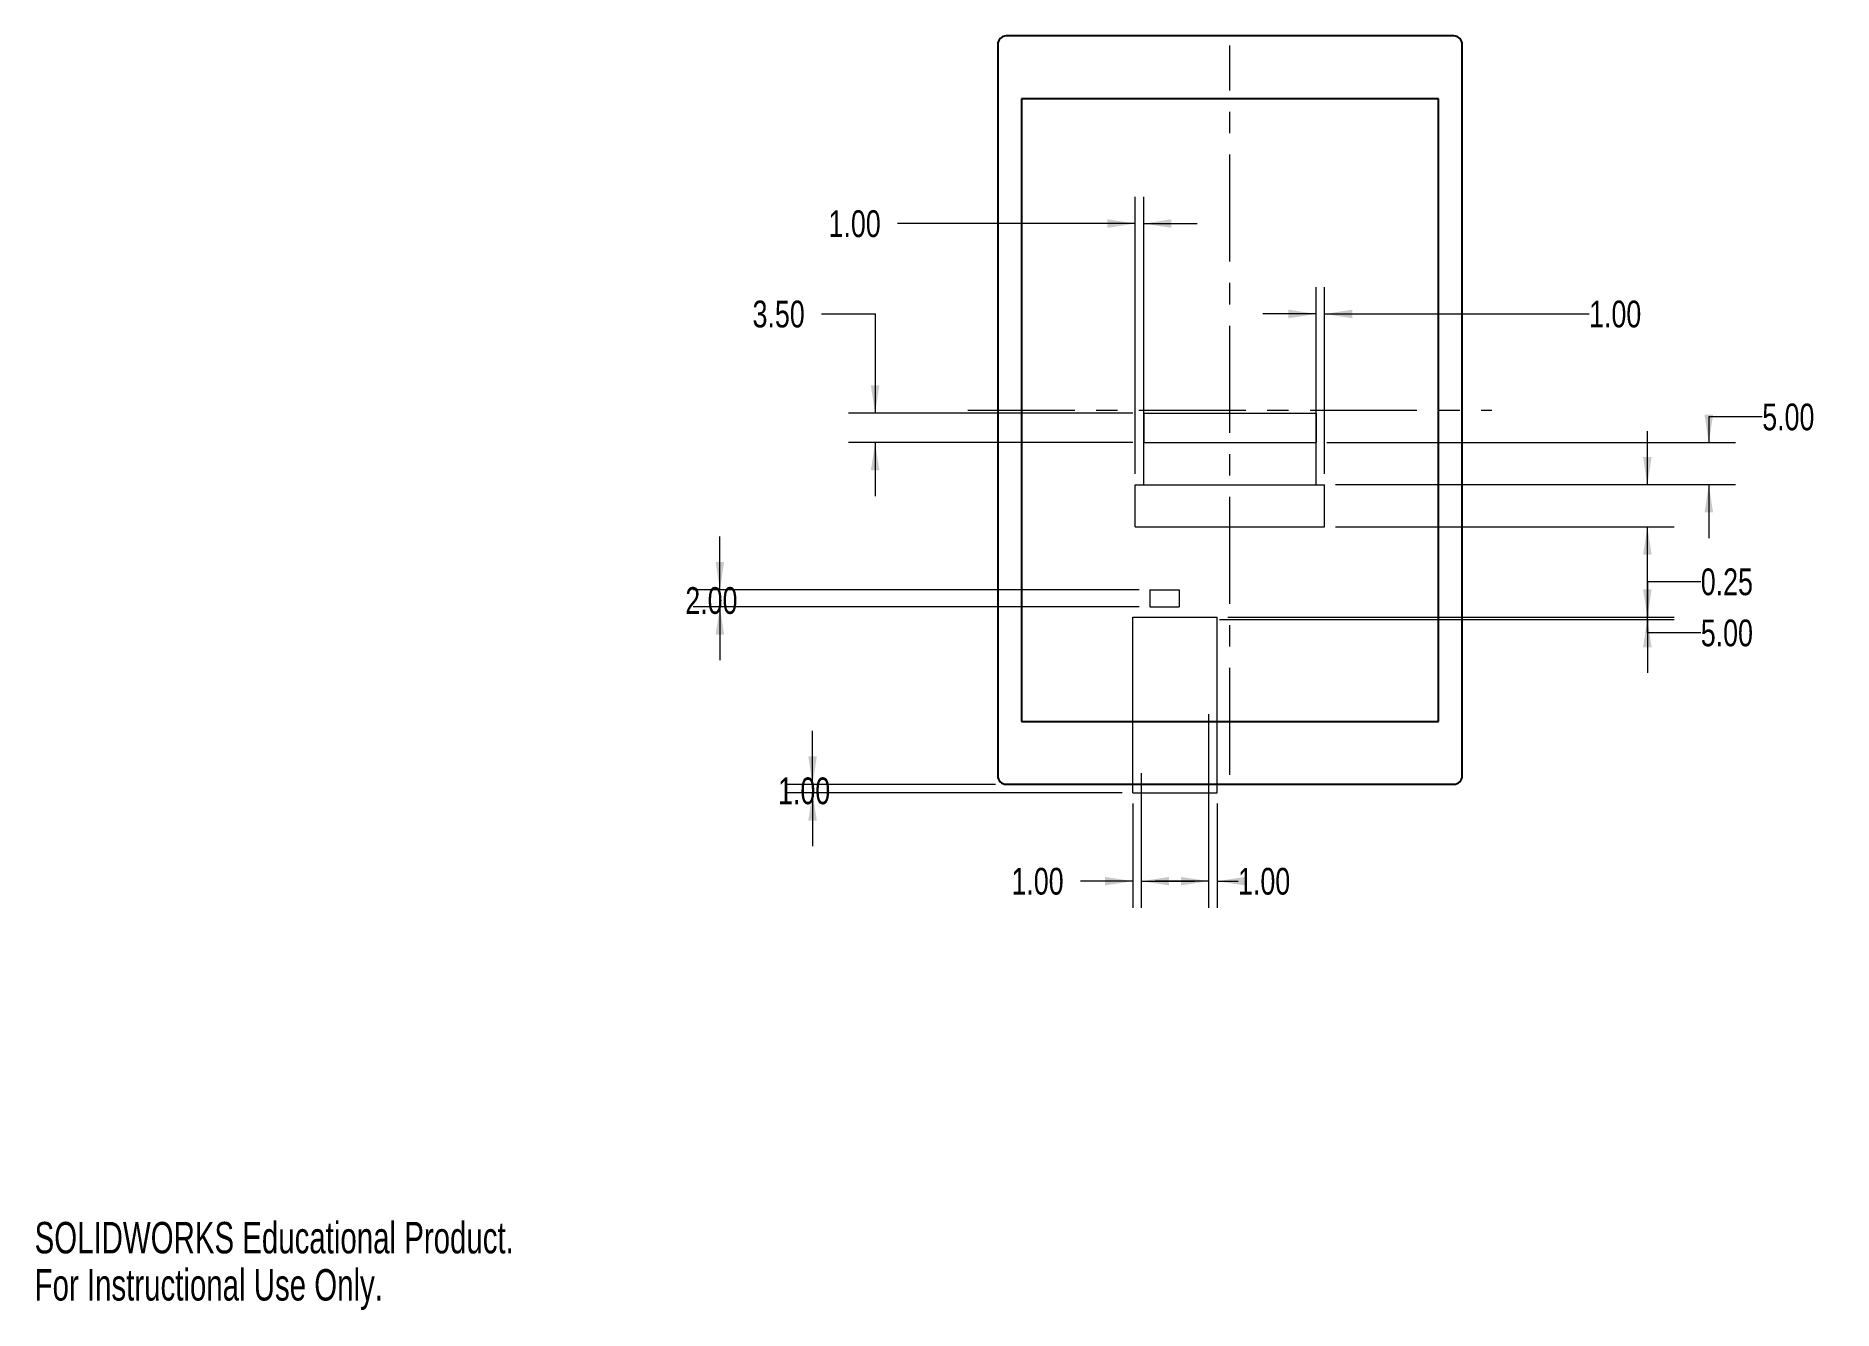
# Model space of a CAD drawing. Header units: millimetres. Extents: x 0 to 214, y 0 to 151.
import ezdxf

# ---------------------------------------------------------------- set-up
doc = ezdxf.new("R2010")
doc.units = ezdxf.units.MM
doc.linetypes.add('CENTERX2', pattern=[20.32, 12.7, -2.54, 2.54, -2.54])
doc.styles.add('SLDTEXTSTYLE0', font='TXT', dxfattribs={"width": 0.75})
doc.styles.add('SLDTEXTSTYLE1', font='TXT', dxfattribs={"width": 0.7})
doc.dimstyles.new('SLDDIMSTYLE0', dxfattribs={"dimtxt": 3.175, "dimasz": 3.302, "dimexe": 0, "dimexo": 0.0625, "dimgap": 0.79375, "dimtad": 0, "dimtih": 1, "dimtoh": 1, "dimrnd": 1e-09, "dimzin": 4, "dimdsep": 46, "dimtxsty": 'SLDTEXTSTYLE0', "dimsah": 1, "dimcen": 0.09, "dimadec": 0, "dimazin": 1, "dimtfac": 1, "dimtmove": 0, "dimatfit": 0, "dimfxl": 1, "dimfrac": 2, "dimtolj": 1, "dimtzin": 12, "dimarcsym": 0})
doc.dimstyles.new('SLDDIMSTYLE1', dxfattribs={"dimtxt": 3.175, "dimasz": 3.302, "dimexe": 0, "dimexo": 0.0625, "dimgap": 0.79375, "dimtad": 0, "dimtih": 1, "dimtoh": 1, "dimrnd": 1e-09, "dimdsep": 46, "dimtxsty": 'SLDTEXTSTYLE0', "dimsah": 1, "dimcen": 0.09, "dimadec": 0, "dimazin": 2, "dimtfac": 1, "dimtmove": 0, "dimatfit": 0, "dimfxl": 1, "dimfrac": 2, "dimtolj": 1, "dimtzin": 12, "dimarcsym": 0})

# ---------------------------------------------------------------- blocks, each defined once
blk = doc.blocks.new('_D')
at = {"color": 7, "linetype": 'Continuous', "lineweight": 0}
for p, q in [((93.51, 118.24), (99.86, 118.24)), ((99.86, 118.24), (99.86, 106.47)), ((130.5, 106.47), (96.68, 106.47)), ((130.5, 102.97), (96.68, 102.97)), ((99.86, 102.97), (99.86, 96.62))]:
    blk.add_line(p, q, dxfattribs=at)
at = {"color": 7, "linetype": 'Continuous', "lineweight": 18}
for points in [[(99.86, 106.47), (100.37, 109.77), (99.35, 109.77)], [(99.86, 102.97), (99.35, 99.67), (100.37, 99.67)]]:
    blk.add_solid(points, dxfattribs=at)
at = {"color": 7, "linetype": 'Continuous', "lineweight": 18, "insert": (85.3, 119.82), "char_height": 3.175, "attachment_point": 1, "style": 'SLDTEXTSTYLE0'}
blk.add_mtext('3.50', dxfattribs=at)
blk = doc.blocks.new('_D_1')
at = {"color": 7, "linetype": 'Continuous', "lineweight": 0}
for p, q in [((81.42, 85.47), (81.42, 91.82)), ((131.22, 85.47), (78.24, 85.47)), ((131.22, 83.47), (78.24, 83.47)), ((81.42, 83.47), (81.42, 77.12))]:
    blk.add_line(p, q, dxfattribs=at)
at = {"color": 7, "linetype": 'Continuous', "lineweight": 18}
for points in [[(81.42, 85.47), (81.92, 88.77), (80.91, 88.77)], [(81.42, 83.47), (80.91, 80.16), (81.92, 80.16)]]:
    blk.add_solid(points, dxfattribs=at)
at = {"color": 7, "linetype": 'Continuous', "lineweight": 18, "insert": (77.31, 85.8), "char_height": 3.175, "attachment_point": 1, "style": 'SLDTEXTSTYLE0'}
blk.add_mtext('2.00', dxfattribs=at)
blk = doc.blocks.new('_D_2')
at = {"color": 7, "linetype": 'Continuous', "lineweight": 0}
for p, q in [((131.49, 63.71), (131.49, 47.71)), ((130.49, 60.11), (130.49, 47.71)), ((130.49, 50.88), (124.27, 50.88)), ((131.49, 50.88), (137.84, 50.88))]:
    blk.add_line(p, q, dxfattribs=at)
at = {"color": 7, "linetype": 'Continuous', "lineweight": 18}
for points in [[(130.49, 50.88), (127.19, 51.39), (127.19, 50.38)], [(131.49, 50.88), (134.79, 50.38), (134.79, 51.39)]]:
    blk.add_solid(points, dxfattribs=at)
at = {"color": 7, "linetype": 'Continuous', "lineweight": 18, "insert": (116.06, 52.46), "char_height": 3.175, "attachment_point": 1, "style": 'SLDTEXTSTYLE0'}
blk.add_mtext('1.00', dxfattribs=at)
blk = doc.blocks.new('_D_3')
at = {"color": 7, "linetype": 'Continuous', "lineweight": 0}
for p, q in [((139.49, 70.7), (139.49, 47.71)), ((140.49, 60.11), (140.49, 47.71)), ((139.49, 50.88), (133.14, 50.88)), ((140.49, 50.88), (142.98, 50.88))]:
    blk.add_line(p, q, dxfattribs=at)
at = {"color": 7, "linetype": 'Continuous', "lineweight": 18}
for points in [[(139.49, 50.88), (136.19, 51.39), (136.19, 50.38)], [(140.49, 50.88), (143.79, 50.38), (143.79, 51.39)]]:
    blk.add_solid(points, dxfattribs=at)
at = {"color": 7, "linetype": 'Continuous', "lineweight": 18, "insert": (142.98, 52.46), "char_height": 3.175, "attachment_point": 1, "style": 'SLDTEXTSTYLE0'}
blk.add_mtext('1.00', dxfattribs=at)
blk = doc.blocks.new('_D_4')
at = {"color": 7, "linetype": 'Continuous', "lineweight": 0}
for p, q in [((92.43, 62.38), (92.43, 68.73)), ((114.16, 62.38), (89.26, 62.38)), ((129.22, 61.38), (89.26, 61.38)), ((92.43, 61.38), (92.43, 55.03))]:
    blk.add_line(p, q, dxfattribs=at)
at = {"color": 7, "linetype": 'Continuous', "lineweight": 18}
for points in [[(92.43, 62.38), (92.94, 65.69), (91.92, 65.69)], [(92.43, 61.38), (91.92, 58.08), (92.94, 58.08)]]:
    blk.add_solid(points, dxfattribs=at)
at = {"color": 7, "linetype": 'Continuous', "lineweight": 18, "insert": (88.33, 63.2), "char_height": 3.175, "attachment_point": 1, "style": 'SLDTEXTSTYLE0'}
blk.add_mtext('1.00', dxfattribs=at)
blk = doc.blocks.new('_D_5')
at = {"color": 7, "linetype": 'Continuous', "lineweight": 0}
for p, q in [((197.96, 86.45), (191.61, 86.45)), ((191.61, 86.45), (191.61, 82.22)), ((140.76, 81.97), (194.79, 81.97)), ((141.76, 82.22), (194.79, 82.22)), ((191.61, 81.97), (191.61, 75.62))]:
    blk.add_line(p, q, dxfattribs=at)
at = {"color": 7, "linetype": 'Continuous', "lineweight": 18}
for points in [[(191.61, 82.22), (192.12, 85.52), (191.1, 85.52)], [(191.61, 81.97), (191.1, 78.66), (192.12, 78.66)]]:
    blk.add_solid(points, dxfattribs=at)
at = {"color": 7, "linetype": 'Continuous', "lineweight": 18, "insert": (197.96, 88.02), "char_height": 3.175, "attachment_point": 1, "style": 'SLDTEXTSTYLE0'}
blk.add_mtext('0.25', dxfattribs=at)
blk = doc.blocks.new('_D_6')
at = {"color": 7, "linetype": 'Continuous', "lineweight": 0}
for p, q in [((130.77, 99.24), (130.77, 132.15)), ((131.77, 97.92), (131.77, 132.15)), ((130.77, 128.98), (102.54, 128.98)), ((131.77, 128.98), (138.12, 128.98))]:
    blk.add_line(p, q, dxfattribs=at)
at = {"color": 7, "linetype": 'Continuous', "lineweight": 18}
for points in [[(130.77, 128.98), (127.47, 129.48), (127.47, 128.47)], [(131.77, 128.98), (135.07, 128.47), (135.07, 129.48)]]:
    blk.add_solid(points, dxfattribs=at)
at = {"color": 7, "linetype": 'Continuous', "lineweight": 18, "insert": (94.33, 130.55), "char_height": 3.175, "attachment_point": 1, "style": 'SLDTEXTSTYLE0'}
blk.add_mtext('1.00', dxfattribs=at)
blk = doc.blocks.new('_D_7')
at = {"color": 7, "linetype": 'Continuous', "lineweight": 0}
for p, q in [((152.27, 97.92), (152.27, 121.42)), ((153.27, 99.24), (153.27, 121.42)), ((152.27, 118.24), (145.92, 118.24)), ((153.27, 118.24), (184.69, 118.24))]:
    blk.add_line(p, q, dxfattribs=at)
at = {"color": 7, "linetype": 'Continuous', "lineweight": 18}
for points in [[(152.27, 118.24), (148.97, 118.75), (148.97, 117.73)], [(153.27, 118.24), (156.57, 117.73), (156.57, 118.75)]]:
    blk.add_solid(points, dxfattribs=at)
at = {"color": 7, "linetype": 'Continuous', "lineweight": 18, "insert": (184.69, 119.82), "char_height": 3.175, "attachment_point": 1, "style": 'SLDTEXTSTYLE0'}
blk.add_mtext('1.00', dxfattribs=at)
blk = doc.blocks.new('_D_8')
at = {"color": 7, "linetype": 'Continuous', "lineweight": 0}
for p, q in [((191.61, 97.97), (191.61, 104.32)), ((154.54, 97.97), (194.79, 97.97)), ((154.54, 92.97), (194.79, 92.97)), ((191.61, 80.38), (191.61, 92.97)), ((197.96, 80.38), (191.61, 80.38))]:
    blk.add_line(p, q, dxfattribs=at)
at = {"color": 7, "linetype": 'Continuous', "lineweight": 18}
for points in [[(191.61, 97.97), (192.12, 101.27), (191.1, 101.27)], [(191.61, 92.97), (191.1, 89.67), (192.12, 89.67)]]:
    blk.add_solid(points, dxfattribs=at)
at = {"color": 7, "linetype": 'Continuous', "lineweight": 18, "insert": (197.96, 81.95), "char_height": 3.175, "attachment_point": 1, "style": 'SLDTEXTSTYLE0'}
blk.add_mtext('5.00', dxfattribs=at)
blk = doc.blocks.new('_D_9')
at = {"color": 7, "linetype": 'Continuous', "lineweight": 0}
for p, q in [((205.26, 106.03), (198.91, 106.03)), ((198.91, 106.03), (198.91, 102.97)), ((153.54, 102.97), (202.08, 102.97)), ((154.54, 97.97), (202.08, 97.97)), ((198.91, 97.97), (198.91, 91.62))]:
    blk.add_line(p, q, dxfattribs=at)
at = {"color": 7, "linetype": 'Continuous', "lineweight": 18}
for points in [[(198.91, 102.97), (199.42, 106.27), (198.4, 106.27)], [(198.91, 97.97), (198.4, 94.67), (199.42, 94.67)]]:
    blk.add_solid(points, dxfattribs=at)
at = {"color": 7, "linetype": 'Continuous', "lineweight": 18, "insert": (205.26, 107.6), "char_height": 3.175, "attachment_point": 1, "style": 'SLDTEXTSTYLE0'}
blk.add_mtext('5.00', dxfattribs=at)

msp = doc.modelspace()

# ---------------------------------------------------------------- linework, layer by layer
at = {"color": 7, "linetype": 'Continuous', "lineweight": 25}
for p, q in [((114.432, 150.255), (114.432, 63.385)), ((168.612, 151.255), (115.432, 151.255)), ((169.612, 63.385), (169.612, 150.255)), ((166.802, 143.79), (117.242, 143.79)), ((117.242, 143.79), (117.242, 69.85)), ((166.802, 69.85), (166.802, 143.79)), ((117.242, 69.85), (166.802, 69.85)), ((115.432, 62.385), (168.612, 62.385))]:
    msp.add_line(p, q, dxfattribs=at)
at = {"color": 7, "linetype": 'CENTERX2', "lineweight": 18}
for p, q in [((142.022, 63.5), (142.022, 150.14)), ((110.892, 106.82), (173.152, 106.82))]:
    msp.add_line(p, q, dxfattribs=at)
at = {"color": 7, "linetype": 'Continuous', "lineweight": 18}
for p, q in [((131.772, 106.467), (152.272, 106.467)), ((131.772, 106.467), (131.772, 102.967)), ((152.272, 106.467), (152.272, 102.967)), ((131.772, 102.967), (152.272, 102.967)), ((130.772, 92.967), (130.772, 97.967)), ((130.772, 97.967), (153.272, 97.967)), ((153.272, 92.967), (153.272, 97.967)), ((130.772, 92.967), (153.272, 92.967)), ((132.492, 85.465), (135.992, 85.465)), ((132.492, 85.465), (132.492, 83.465)), ((135.992, 85.465), (135.992, 83.465)), ((132.492, 83.465), (135.992, 83.465)), ((130.492, 61.385), (130.492, 82.215)), ((130.492, 82.215), (140.492, 82.215)), ((140.492, 61.385), (140.492, 82.215)), ((130.492, 61.385), (140.492, 61.385))]:
    msp.add_line(p, q, dxfattribs=at)
at = {"color": 7, "linetype": 'Continuous', "lineweight": 25}
for centre, start, end in [((115.432, 150.255), 90, 180), ((168.612, 150.255), 0, 90), ((115.432, 63.385), 180, 270), ((168.612, 63.385), 270, 0)]:
    msp.add_arc(centre, 1, start, end, dxfattribs=at)

# ---------------------------------------------------------------- texts
at = {"color": 7, "linetype": 'Continuous', "char_height": 3.73507, "attachment_point": 1, "style": 'SLDTEXTSTYLE1'}
for s, insert in [('SOLIDWORKS Educational Product.', (0, 10.417)), ('For Instructional Use Only.', (0, 4.815))]:
    msp.add_mtext(s, dxfattribs=dict(at, insert=insert))

# ---------------------------------------------------------------- dimensions: what is measured, and where the dimension line sits
at = {"color": 7, "linetype": 'Continuous', "lineweight": 18}
for base, p1, p2, picture, middle in [((130.772, 128.976), (131.772, 96.648), (130.772, 97.967), '_D_6', (98.432, 128.976)), ((153.272, 118.242), (152.272, 96.648), (153.272, 97.967), '_D_7', (188.799, 118.242)), ((140.492, 50.885), (139.492, 71.965), (140.492, 61.385), '_D_3', (147.081, 50.885)), ((130.492, 50.885), (131.492, 64.98), (130.492, 61.385), '_D_2', (120.167, 50.885))]:
    dim = msp.add_linear_dim(base=base, p1=p1, p2=p2, dimstyle='SLDDIMSTYLE0', dxfattribs=at)
    dim.commit()
    dim.dimension.update_dxf_attribs({"geometry": picture, "text_midpoint": middle, "dimtype": 160})
for base, p1, p2, dimstyle, picture, middle in [((99.858, 102.967), (131.772, 106.467), (131.772, 102.967), 'SLDDIMSTYLE0', '_D', (99.858, 118.242)), ((198.908, 97.967), (152.272, 102.967), (153.272, 97.967), 'SLDDIMSTYLE0', '_D_9', (198.908, 106.028)), ((191.612, 92.967), (153.272, 97.967), (153.272, 92.967), 'SLDDIMSTYLE0', '_D_8', (191.612, 80.378)), ((81.415, 83.465), (132.492, 85.465), (132.492, 83.465), 'SLDDIMSTYLE0', '_D_1', (81.415, 84.23)), ((191.612, 82.215), (139.492, 81.965), (140.492, 82.215), 'SLDDIMSTYLE1', '_D_5', (191.612, 86.445)), ((92.432, 61.385), (115.432, 62.385), (130.492, 61.385), 'SLDDIMSTYLE0', '_D_4', (92.432, 61.626))]:
    dim = msp.add_linear_dim(base=base, p1=p1, p2=p2, angle=90, dimstyle=dimstyle, dxfattribs=at)
    dim.commit()
    dim.dimension.update_dxf_attribs({"geometry": picture, "text_midpoint": middle, "dimtype": 160})

doc.saveas('drawing.dxf')
